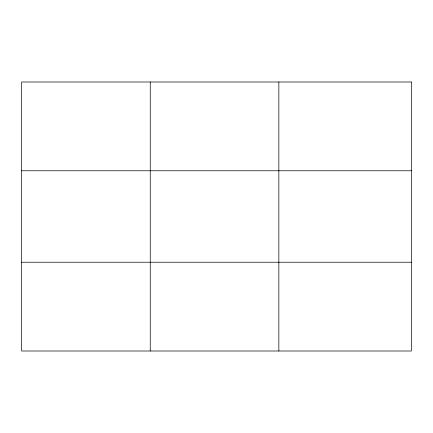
<?xml version="1.0" encoding="UTF-8"?>
<svg xmlns="http://www.w3.org/2000/svg" width="433" height="433" viewBox="0 0 433 433"><rect width="100%" height="100%" fill="white"/><g stroke="black" fill="none" stroke-linecap="round" stroke-linejoin="round"><path stroke-width="0.65" d="M150.251 81.994L150.251 351.006M278.852 81.994L278.852 351.006M21.65 170.77L411.35 170.77M21.65 262.23L411.35 262.23M411.35 81.994L411.35 351.006L21.65 351.006L21.65 81.994L411.35 81.994"/></g></svg>
